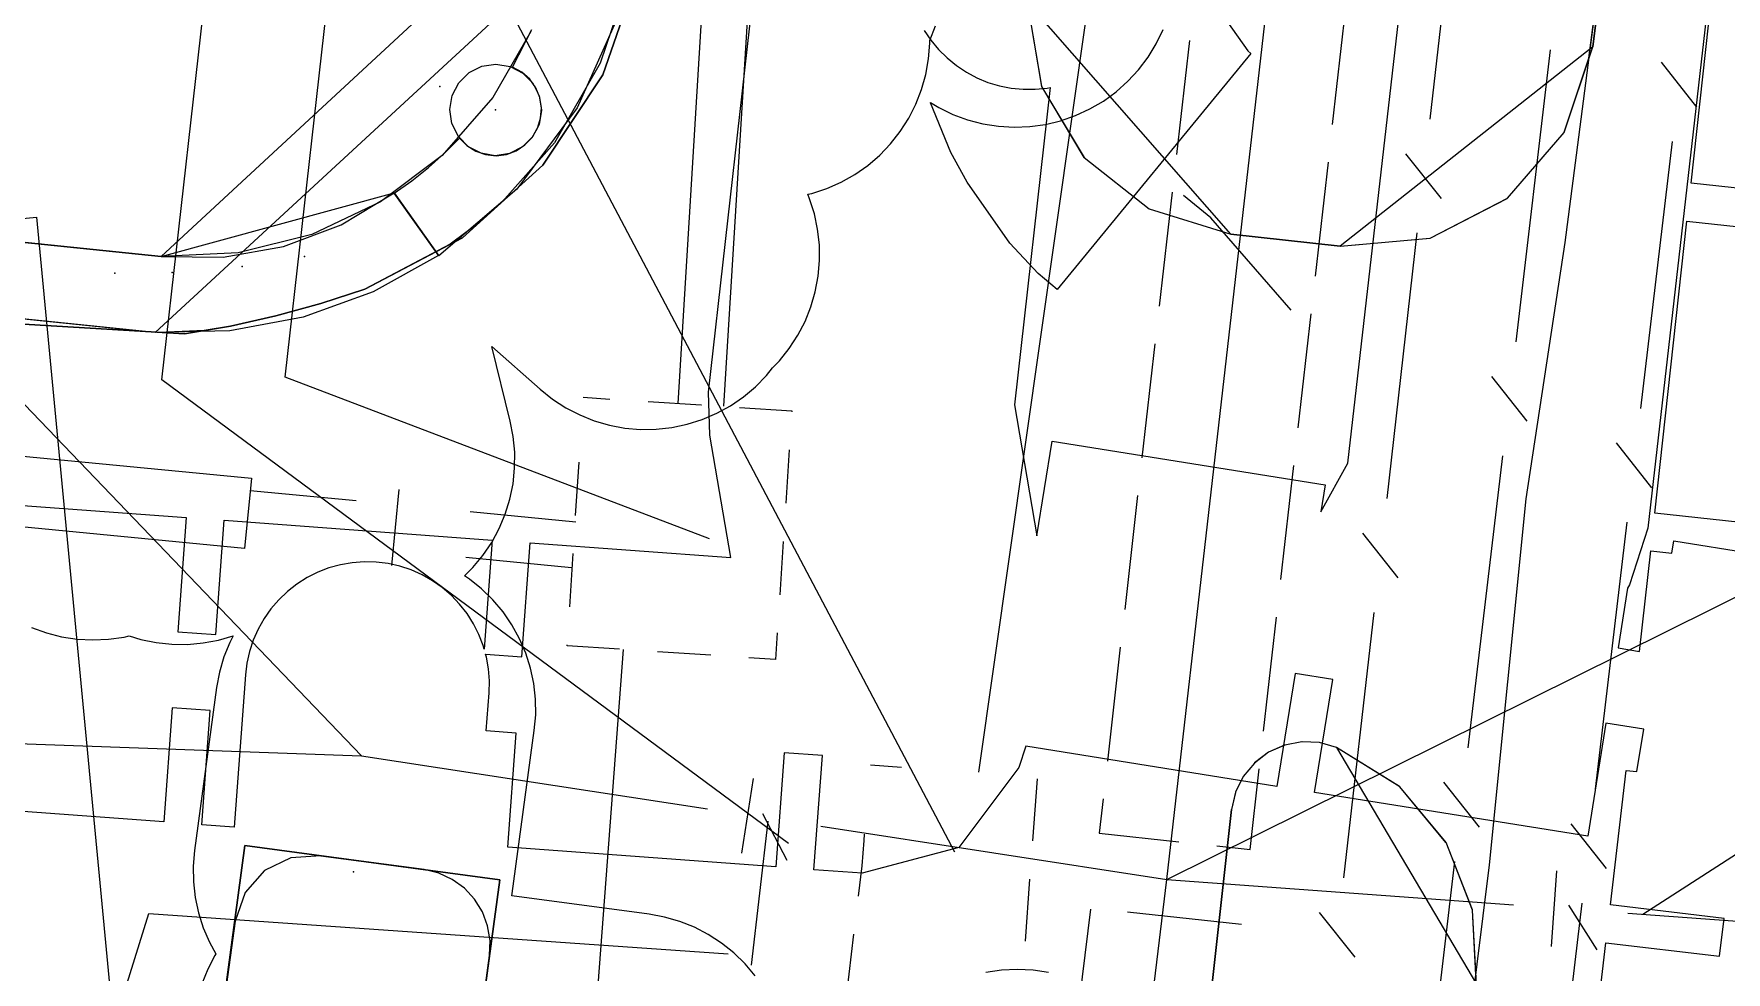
# Model space of a CAD drawing. Header units: metres. Extents: x 4550 to 4731, y 10605 to 11772.
# Drawn here: x 4657.37 to 4679.54, y 11559.98 to 11572.27 of the extents above; entities that cross this region are included whole.
import ezdxf

# ---------------------------------------------------------------- set-up
doc = ezdxf.new("R2010")
doc.units = ezdxf.units.M
for name, color, linetype in [('BOUNDARY', 7, 'Continuous'), ('CURB', 7, 'Continuous'), ('ELECTR_CABLE', 7, 'Continuous'), ('ELECTR_CABLE_COMM', 7, 'Continuous'), ('GAS', 7, 'Continuous'), ('GRASS', 7, 'Continuous'), ('GROUND', 7, 'Continuous'), ('HEAT', 7, 'Continuous'), ('ROAD', 7, 'Continuous'), ('SEWER', 7, 'Continuous'), ('SIDEWALK_PATH', 7, 'Continuous'), ('TREE', 7, 'Continuous'), ('WATER_PIPELINE', 7, 'Continuous')]:
    doc.layers.add(name, color=color, linetype=linetype)

msp = doc.modelspace()

# ---------------------------------------------------------------- linework, layer by layer
at = {"layer": 'BOUNDARY'}
msp.add_lwpolyline([(4643.789, 11534.732), (4641.429, 11541.526), (4640.892, 11543.073), (4639.59, 11546.82), (4638.63, 11546.481), (4632.974, 11561.578), (4632.098, 11560.636), (4630.777, 11562.315), (4632.015, 11563.654), (4632.853, 11564.358), (4635.8, 11571.256), (4636.194, 11572.178), (4638.506, 11571.466), (4659.038, 11569.355), (4664.319, 11574.247)], dxfattribs=at)
at = {"layer": 'CURB'}
for points in [[(4682.587, 11610.467), (4677.793, 11572.099)], [(4658.957, 11568.358), (4665.319, 11574.227)], [(4673.054, 11569.648), (4670.385, 11572.689)], [(4677.793, 11572.099), (4674.486, 11569.489)], [(4658.957, 11568.358), (4638.404, 11570.471)], [(4646.954, 11569.581), (4647.057, 11570.587), (4659.038, 11569.355), (4662.092, 11570.186), (4662.675, 11569.362)], [(4674.486, 11569.489), (4673.054, 11569.648)], [(4674.437, 11562.921), (4676.27, 11559.819)], [(4672.349, 11555.697), (4673.061, 11562.107)], [(4661.131, 11561.502), (4662.482, 11561.32)], [(4659.5, 11556.963), (4660.006, 11560.647)], [(4663.339, 11560.195), (4662.858, 11556.632)]]:
    msp.add_lwpolyline(points, dxfattribs=at)
at = {"layer": 'ELECTR_CABLE'}
for points in [[(4673, 11572.439), (4673.275, 11572.047), (4673.314, 11572.015), (4670.777, 11568.923), (4670.526, 11569.129), (4670.157, 11569.527), (4669.596, 11570.326), (4669.382, 11570.718), (4669.117, 11571.367), (4669.115, 11571.373), (4669.224, 11571.306), (4669.409, 11571.216), (4669.603, 11571.145), (4669.802, 11571.093), (4670.006, 11571.061), (4670.212, 11571.048), (4670.417, 11571.057), (4670.622, 11571.085), (4670.822, 11571.133), (4671.017, 11571.2), (4671.204, 11571.287), (4671.382, 11571.391), (4671.548, 11571.512), (4671.702, 11571.649), (4671.842, 11571.8), (4671.967, 11571.965), (4672.074, 11572.14), (4672.164, 11572.326)], [(4673.844, 11568.649), (4672.788, 11569.859), (4672.432, 11570.151)]]:
    msp.add_lwpolyline(points, dxfattribs=at)
at = {"layer": 'ELECTR_CABLE_COMM'}
for points in [[(4676.056, 11574.633), (4675.66, 11571.153)], [(4677.235, 11572.062), (4676.785, 11568.234)], [(4679.158, 11571.311), (4678.694, 11571.9)], [(4675.341, 11570.701), (4675.808, 11570.114)], [(4678.423, 11567.362), (4678.838, 11570.861)], [(4675.49, 11569.662), (4675.094, 11566.182)], [(4676.465, 11567.783), (4676.929, 11567.195)], [(4678.566, 11566.322), (4678.103, 11566.911)], [(4676.61, 11566.744), (4676.159, 11562.916)], [(4677.831, 11562.373), (4678.246, 11565.872)], [(4674.776, 11565.73), (4675.242, 11565.143)], [(4674.924, 11564.691), (4674.528, 11561.211)], [(4675.84, 11562.465), (4676.304, 11561.877)], [(4677.975, 11561.334), (4677.511, 11561.922)], [(4675.984, 11561.426), (4675.534, 11557.598)], [(4674.21, 11560.759), (4674.677, 11560.172)], [(4677.24, 11557.384), (4677.655, 11560.883)]]:
    msp.add_lwpolyline(points, dxfattribs=at)
at = {"layer": 'GAS'}
for points in [[(4677.553, 11556.833), (4677.966, 11560.36), (4679.456, 11560.185), (4679.514, 11560.682), (4678.025, 11560.857), (4678.231, 11562.62), (4678.372, 11562.604), (4678.461, 11563.159), (4677.967, 11563.238), (4677.73, 11561.757), (4674.149, 11562.332), (4674.387, 11563.813), (4673.893, 11563.892), (4673.656, 11562.411), (4670.364, 11562.939), (4670.274, 11562.658), (4669.488, 11561.61), (4668.222, 11561.273), (4667.59, 11561.319), (4667.7, 11562.815), (4667.201, 11562.852), (4667.091, 11561.356), (4663.58, 11561.614), (4663.69, 11563.11), (4663.296, 11563.138), (4663.333, 11563.637), (4663.337, 11563.793), (4663.325, 11563.95), (4663.298, 11564.105), (4663.288, 11564.142), (4663.763, 11564.107), (4663.873, 11565.603), (4666.5, 11565.41), (4666.226, 11567.014), (4666.21, 11567.575), (4667.1, 11575.475)], [(4669.035, 11572.317), (4669.123, 11572.187), (4669.223, 11572.066), (4669.334, 11571.955), (4669.456, 11571.855), (4669.587, 11571.769), (4669.725, 11571.695), (4669.87, 11571.635), (4670.021, 11571.59), (4670.175, 11571.56), (4670.331, 11571.545), (4670.488, 11571.545), (4670.644, 11571.561), (4670.685, 11571.569), (4670.216, 11567.409), (4670.51, 11565.694), (4670.709, 11566.934), (4674.289, 11566.36), (4674.232, 11566.007), (4674.585, 11566.644), (4675.494, 11574.58)], [(4679.468, 11574.125), (4678.514, 11565.795), (4678.277, 11565.053), (4678.251, 11565.007), (4678.126, 11564.226), (4678.408, 11564.18), (4678.553, 11565.496), (4678.831, 11565.466), (4678.857, 11565.628), (4679.892, 11565.462), (4680.07, 11565.577), (4680.094, 11565.797), (4680.098, 11565.83), (4678.607, 11565.993), (4679.027, 11569.818), (4680.518, 11569.655), (4680.573, 11570.152), (4679.082, 11570.315), (4679.501, 11574.14)], [(4655.854, 11566.192), (4659.365, 11565.934), (4659.255, 11564.438), (4659.754, 11564.401), (4659.863, 11565.897), (4663.375, 11565.639), (4663.27, 11564.207), (4663.256, 11564.256), (4663.2, 11564.403), (4663.129, 11564.543), (4663.045, 11564.675), (4662.948, 11564.799), (4662.84, 11564.913), (4662.721, 11565.015), (4662.593, 11565.106), (4662.456, 11565.183), (4662.313, 11565.247), (4662.163, 11565.296), (4662.01, 11565.33), (4661.854, 11565.349), (4661.697, 11565.353), (4661.541, 11565.342), (4661.386, 11565.315), (4661.235, 11565.273), (4661.088, 11565.216), (4660.948, 11565.146), (4660.815, 11565.062), (4660.692, 11564.965), (4660.578, 11564.857), (4660.475, 11564.738), (4660.385, 11564.609), (4660.308, 11564.473), (4660.244, 11564.329), (4660.195, 11564.18), (4660.161, 11564.027), (4660.141, 11563.871), (4659.995, 11561.876), (4659.57, 11561.908), (4659.68, 11563.404), (4659.182, 11563.441), (4659.072, 11561.945), (4655.561, 11562.203)]]:
    msp.add_lwpolyline(points, dxfattribs=at)
at = {"layer": 'GRASS'}
for points in [[(4663.882, 11572.3), (4663.384, 11571.435), (4662.718, 11570.679), (4661.913, 11570.072), (4661.012, 11569.642), (4660.044, 11569.4), (4659.038, 11569.355), (4638.506, 11571.466), (4636.194, 11572.178), (4635.8, 11571.256), (4638.404, 11570.471), (4639.848, 11570.105), (4641.381, 11569.88), (4646.325, 11569.123), (4659.345, 11568.341), (4659.946, 11568.443), (4660.54, 11568.575), (4661.128, 11568.736), (4661.707, 11568.927), (4662.984, 11569.597), (4664.037, 11570.55), (4664.822, 11571.733), (4665.296, 11573.095)], [(4665.031, 11572.512), (4664.488, 11571.301), (4663.695, 11570.237), (4662.675, 11569.362), (4662.091, 11570.185), (4662.32, 11570.347), (4662.539, 11570.522), (4662.748, 11570.709), (4662.946, 11570.906), (4663.043, 11570.808), (4663.159, 11570.735), (4663.287, 11570.69), (4663.425, 11570.675), (4663.562, 11570.692), (4663.69, 11570.74), (4663.804, 11570.815), (4663.899, 11570.915), (4663.969, 11571.034), (4664.009, 11571.165), (4664.019, 11571.301), (4663.997, 11571.437), (4663.945, 11571.565), (4663.866, 11571.676), (4663.763, 11571.767), (4663.642, 11571.833), (4663.893, 11572.328)], [(4651.169, 11535.962), (4668.19, 11539.61), (4670, 11555.929), (4662.858, 11556.632), (4663.339, 11560.195), (4663.346, 11560.392), (4663.315, 11560.584), (4663.247, 11560.767), (4663.144, 11560.935), (4663.01, 11561.079), (4662.851, 11561.193), (4662.674, 11561.274), (4662.482, 11561.32), (4661.131, 11561.502), (4660.735, 11561.477), (4660.391, 11561.307), (4660.136, 11561.022), (4660.006, 11560.647), (4659.5, 11556.963), (4638.408, 11559.041)]]:
    msp.add_lwpolyline(points, dxfattribs=at)
for points in [[(4664.019, 11571.271), (4663.988, 11571.084), (4663.903, 11570.92), (4663.771, 11570.789), (4663.601, 11570.703), (4663.413, 11570.675), (4663.23, 11570.706), (4663.065, 11570.791), (4662.932, 11570.926), (4662.847, 11571.096), (4662.819, 11571.279), (4662.849, 11571.462), (4662.936, 11571.631), (4663.072, 11571.764), (4663.238, 11571.847), (4663.421, 11571.875), (4663.608, 11571.845), (4663.777, 11571.757), (4663.907, 11571.625), (4663.991, 11571.459)], [(4646.955, 11569.592), (4647.057, 11570.587), (4659.038, 11569.355), (4659.849, 11569.347), (4660.642, 11569.486), (4661.396, 11569.767), (4662.092, 11570.186), (4662.67, 11569.369), (4661.814, 11568.89), (4660.897, 11568.558), (4659.938, 11568.379), (4658.957, 11568.358)], [(4663.473, 11561.186), (4660.135, 11561.637), (4659.735, 11558.676), (4663.073, 11558.225)]]:
    msp.add_lwpolyline(points, close=True, dxfattribs=at)
at = {"layer": 'GROUND'}
msp.add_lwpolyline([(4665.172, 11573.023), (4664.791, 11571.885), (4664.192, 11570.845), (4663.506, 11570.07), (4663.215, 11569.807), (4662.825, 11569.514), (4661.707, 11568.927), (4661.128, 11568.736), (4660.54, 11568.575), (4659.946, 11568.443), (4659.599, 11568.384), (4659.019, 11568.36), (4658.81, 11568.373), (4638.404, 11570.471), (4635.8, 11571.256), (4636.194, 11572.178), (4638.506, 11571.466), (4659.038, 11569.355), (4664.319, 11574.247)], dxfattribs=at)
at = {"layer": 'HEAT'}
for points in [[(4655.912, 11569.727), (4657.405, 11569.868), (4658.583, 11557.476), (4657.09, 11557.334), (4655.912, 11569.727)], [(4657.837, 11557.405), (4658.875, 11560.744), (4666.466, 11560.216)]]:
    msp.add_lwpolyline(points, dxfattribs=at)
at = {"layer": 'ROAD'}
for points in [[(4670.385, 11572.689), (4670.571, 11571.586), (4670.573, 11571.582), (4671.128, 11570.653), (4671.13, 11570.65), (4671.98, 11569.978), (4671.983, 11569.977), (4673.053, 11569.648), (4673.055, 11569.648), (4674.485, 11569.489), (4674.487, 11569.489), (4675.66, 11569.592), (4675.664, 11569.593), (4676.673, 11570.115), (4676.676, 11570.118), (4677.418, 11570.978), (4677.42, 11570.981), (4677.744, 11571.951), (4677.744, 11571.953), (4678.471, 11577.557)], [(4666.82, 11559.928), (4666.687, 11560.086), (4666.539, 11560.23), (4666.378, 11560.358), (4666.206, 11560.471), (4666.023, 11560.565), (4665.831, 11560.642), (4665.633, 11560.699), (4665.431, 11560.737), (4663.632, 11560.979), (4663.637, 11561.009), (4663.926, 11563.142), (4663.944, 11563.348), (4663.941, 11563.554), (4663.918, 11563.758), (4663.876, 11563.96), (4663.813, 11564.156), (4663.732, 11564.346), (4663.633, 11564.526), (4663.516, 11564.696), (4663.383, 11564.854), (4663.236, 11564.998), (4663.075, 11565.126), (4663.011, 11565.168), (4663.122, 11565.277), (4663.253, 11565.436), (4663.368, 11565.607), (4663.466, 11565.788), (4663.545, 11565.978), (4663.606, 11566.175), (4663.647, 11566.377), (4663.668, 11566.582), (4663.669, 11566.789), (4663.649, 11566.994), (4663.61, 11567.196), (4663.368, 11568.176), (4664.004, 11567.614), (4664.165, 11567.485), (4664.338, 11567.373), (4664.521, 11567.278), (4664.712, 11567.201), (4664.91, 11567.144), (4665.113, 11567.106), (4665.318, 11567.088), (4665.524, 11567.091), (4665.729, 11567.114), (4665.931, 11567.156), (4666.127, 11567.219), (4666.316, 11567.3), (4666.497, 11567.399), (4666.667, 11567.516), (4666.825, 11567.648), (4666.968, 11567.796), (4667.048, 11567.896), (4667.138, 11567.987), (4667.267, 11568.148), (4667.379, 11568.321), (4667.474, 11568.504), (4667.55, 11568.695), (4667.608, 11568.893), (4667.645, 11569.096), (4667.663, 11569.301), (4667.661, 11569.507), (4667.638, 11569.712), (4667.595, 11569.914), (4667.533, 11570.11), (4667.508, 11570.169), (4667.561, 11570.181), (4667.757, 11570.245), (4667.946, 11570.328), (4668.126, 11570.429), (4668.294, 11570.547), (4668.451, 11570.681), (4668.594, 11570.83), (4668.721, 11570.992), (4668.832, 11571.165), (4668.925, 11571.349), (4669, 11571.541), (4669.056, 11571.739), (4669.092, 11571.942), (4669.107, 11572.148), (4669.107, 11572.179), (4669.109, 11572.183), (4669.183, 11572.376)], [(4657.34, 11564.493), (4657.534, 11564.423), (4657.733, 11564.372), (4657.937, 11564.341), (4658.143, 11564.33), (4658.349, 11564.339), (4658.553, 11564.368), (4658.617, 11564.384), (4658.769, 11564.337), (4658.971, 11564.295), (4659.176, 11564.273), (4659.382, 11564.272), (4659.587, 11564.29), (4659.789, 11564.329), (4659.981, 11564.385), (4659.936, 11564.298), (4659.859, 11564.107), (4659.802, 11563.909), (4659.764, 11563.706), (4659.475, 11561.572), (4659.458, 11561.367), (4659.46, 11561.161), (4659.483, 11560.956), (4659.526, 11560.755), (4659.588, 11560.558), (4659.669, 11560.369), (4659.754, 11560.215), (4659.742, 11560.197), (4659.647, 11560.014), (4659.571, 11559.822)], [(4676.264, 11559.942), (4676.219, 11560.79), (4676.219, 11560.793), (4675.872, 11561.674), (4675.87, 11561.677), (4675.266, 11562.406), (4675.263, 11562.408), (4674.438, 11562.92), (4674.436, 11562.922), (4674.214, 11562.984), (4674.212, 11562.985), (4673.985, 11562.995), (4673.983, 11562.995), (4673.759, 11562.953), (4673.757, 11562.952), (4673.547, 11562.859), (4673.545, 11562.858), (4673.361, 11562.718), (4673.36, 11562.717), (4673.215, 11562.541), (4673.214, 11562.539), (4673.113, 11562.335), (4673.112, 11562.333), (4673.06, 11562.108), (4673.06, 11562.107), (4672.349, 11555.698)], [(4670.664, 11559.972), (4670.46, 11560.002), (4670.254, 11560.013), (4670.048, 11560.002), (4669.844, 11559.972)]]:
    msp.add_lwpolyline(points, dxfattribs=at)
at = {"layer": 'SEWER'}
for points in [[(4672.212, 11561.191), (4674.942, 11585.047)], [(4672.212, 11561.191), (4679.966, 11565.037), (4680.796, 11572.596)], [(4674.386, 11571.085), (4674.556, 11572.575)], [(4661.663, 11562.813), (4653.344, 11571.479), (4645.8, 11572.009)], [(4672.51, 11572.182), (4672.34, 11570.692)], [(4678.45, 11560.735), (4694.688, 11571.195), (4701.691, 11570.35)], [(4674.16, 11569.098), (4674.33, 11570.588)], [(4672.283, 11570.195), (4672.114, 11568.705)], [(4673.933, 11567.111), (4674.103, 11568.601)], [(4672.057, 11568.208), (4671.887, 11566.718)], [(4673.707, 11565.123), (4673.877, 11566.614)], [(4671.831, 11566.221), (4671.661, 11564.73)], [(4673.48, 11563.136), (4673.65, 11564.627)], [(4671.604, 11564.234), (4671.435, 11562.743)], [(4649.241, 11563.255), (4661.663, 11562.813)], [(4661.663, 11562.813), (4666.196, 11562.116)], [(4666.792, 11562.514), (4666.641, 11561.535)], [(4672.868, 11561.632), (4673.304, 11561.585), (4673.424, 11562.64)], [(4671.378, 11562.246), (4671.327, 11561.799), (4672.371, 11561.686)], [(4666.914, 11562.055), (4667.234, 11561.444)], [(4667.679, 11561.888), (4672.212, 11561.191)], [(4669.17, 11536.019), (4672.212, 11561.191)], [(4672.212, 11561.191), (4676.756, 11560.859)], [(4677.319, 11561.303), (4677.247, 11560.315)], [(4671.213, 11560.803), (4671.032, 11559.314)], [(4673.191, 11560.601), (4671.699, 11560.762)], [(4677.477, 11560.855), (4677.845, 11560.271)], [(4678.252, 11560.749), (4682.797, 11560.417)]]:
    msp.add_lwpolyline(points, dxfattribs=at)
at = {"layer": 'SIDEWALK_PATH'}
for points in [[(4633.761, 11564.497), (4634.619, 11564.801), (4635.404, 11565.261), (4636.096, 11565.865), (4636.558, 11563.223), (4637.577, 11559.12), (4657.455, 11557.391), (4672.467, 11555.731), (4671.215, 11544.406), (4670.501, 11540.106), (4671.813, 11540.528), (4672.918, 11541.303), (4673.749, 11542.366), (4674.24, 11543.655), (4676.443, 11561.382), (4676.92, 11566.177), (4677.431, 11569.536), (4678.471, 11577.557)], [(4670.385, 11572.689), (4670.572, 11571.583), (4671.129, 11570.651), (4671.982, 11569.977), (4673.054, 11569.648), (4674.486, 11569.489), (4675.662, 11569.592), (4676.675, 11570.116), (4677.42, 11570.979), (4677.793, 11572.099), (4678.369, 11576.706)], [(4665.296, 11573.095), (4664.822, 11571.733), (4664.037, 11570.55), (4662.984, 11569.597), (4661.707, 11568.927), (4661.128, 11568.736), (4660.54, 11568.575), (4659.946, 11568.443), (4659.345, 11568.341), (4646.325, 11569.123), (4641.381, 11569.88), (4639.848, 11570.105), (4638.404, 11570.471), (4635.8, 11571.256), (4632.854, 11564.359)]]:
    msp.add_lwpolyline(points, dxfattribs=at)
for points in [[(4676.27, 11559.819), (4676.219, 11560.791), (4675.871, 11561.676), (4675.265, 11562.407), (4674.437, 11562.921), (4674.214, 11562.984), (4673.984, 11562.994), (4673.758, 11562.952), (4673.546, 11562.858), (4673.361, 11562.717), (4673.215, 11562.54), (4673.113, 11562.334), (4673.061, 11562.107), (4672.349, 11555.697), (4670.702, 11540.848), (4674.143, 11540.623), (4674.409, 11543.042)], [(4663.473, 11561.186), (4663.073, 11558.225), (4659.735, 11558.676), (4660.135, 11561.637)]]:
    msp.add_lwpolyline(points, close=True, dxfattribs=at)
at = {"layer": 'TREE'}
for p in [(4662.687, 11571.582), (4663.419, 11571.275), (4660.915, 11569.353), (4658.43, 11569.136), (4659.18, 11569.146), (4660.1, 11569.222), (4661.556, 11561.291)]:
    msp.add_point(p, dxfattribs=at)
at = {"layer": 'WATER_PIPELINE'}
for points in [[(4674.618, 11596.827), (4669.744, 11562.599)], [(4669.437, 11561.548), (4661.112, 11577.318), (4662.003, 11585.226)], [(4667.258, 11561.664), (4659.046, 11567.739), (4659.935, 11575.639)], [(4666.223, 11565.656), (4660.664, 11567.773), (4661.554, 11575.673)], [(4665.811, 11567.427), (4666.267, 11574.896)], [(4666.41, 11567.391), (4666.866, 11574.86)], [(4664.568, 11567.509), (4664.917, 11567.486)], [(4665.416, 11567.454), (4666.111, 11567.409), (4666.115, 11567.409)], [(4666.614, 11567.376), (4667.299, 11567.332), (4667.298, 11567.318)], [(4654.095, 11566.111), (4654.183, 11567.031), (4660.219, 11566.45), (4660.131, 11565.53), (4654.095, 11566.111)], [(4664.467, 11565.962), (4664.513, 11566.661)], [(4667.266, 11566.819), (4667.221, 11566.12)], [(4660.204, 11566.289), (4661.591, 11566.155)], [(4662.149, 11566.3), (4662.054, 11565.307)], [(4663.084, 11566.012), (4664.471, 11565.878)], [(4667.188, 11565.621), (4667.143, 11564.922)], [(4663.027, 11565.414), (4664.414, 11565.281)], [(4664.39, 11564.764), (4664.435, 11565.463)], [(4665.041, 11564.209), (4664.356, 11564.251), (4664.357, 11564.265)], [(4667.11, 11564.423), (4667.088, 11564.074), (4666.738, 11564.097)], [(4665.09, 11564.206), (4663.756, 11546.495)], [(4666.239, 11564.13), (4665.54, 11564.176)], [(4668.329, 11562.692), (4668.737, 11562.665)], [(4670.513, 11562.512), (4670.453, 11561.696)], [(4666.77, 11560.07), (4666.99, 11561.954)], [(4668.173, 11560.971), (4668.22, 11561.372), (4668.247, 11561.702), (4668.254, 11561.786)], [(4670.416, 11561.197), (4670.356, 11560.381)], [(4668.049, 11559.687), (4668.022, 11559.689), (4668.114, 11560.475)]]:
    msp.add_lwpolyline(points, dxfattribs=at)

doc.saveas('drawing.dxf')
